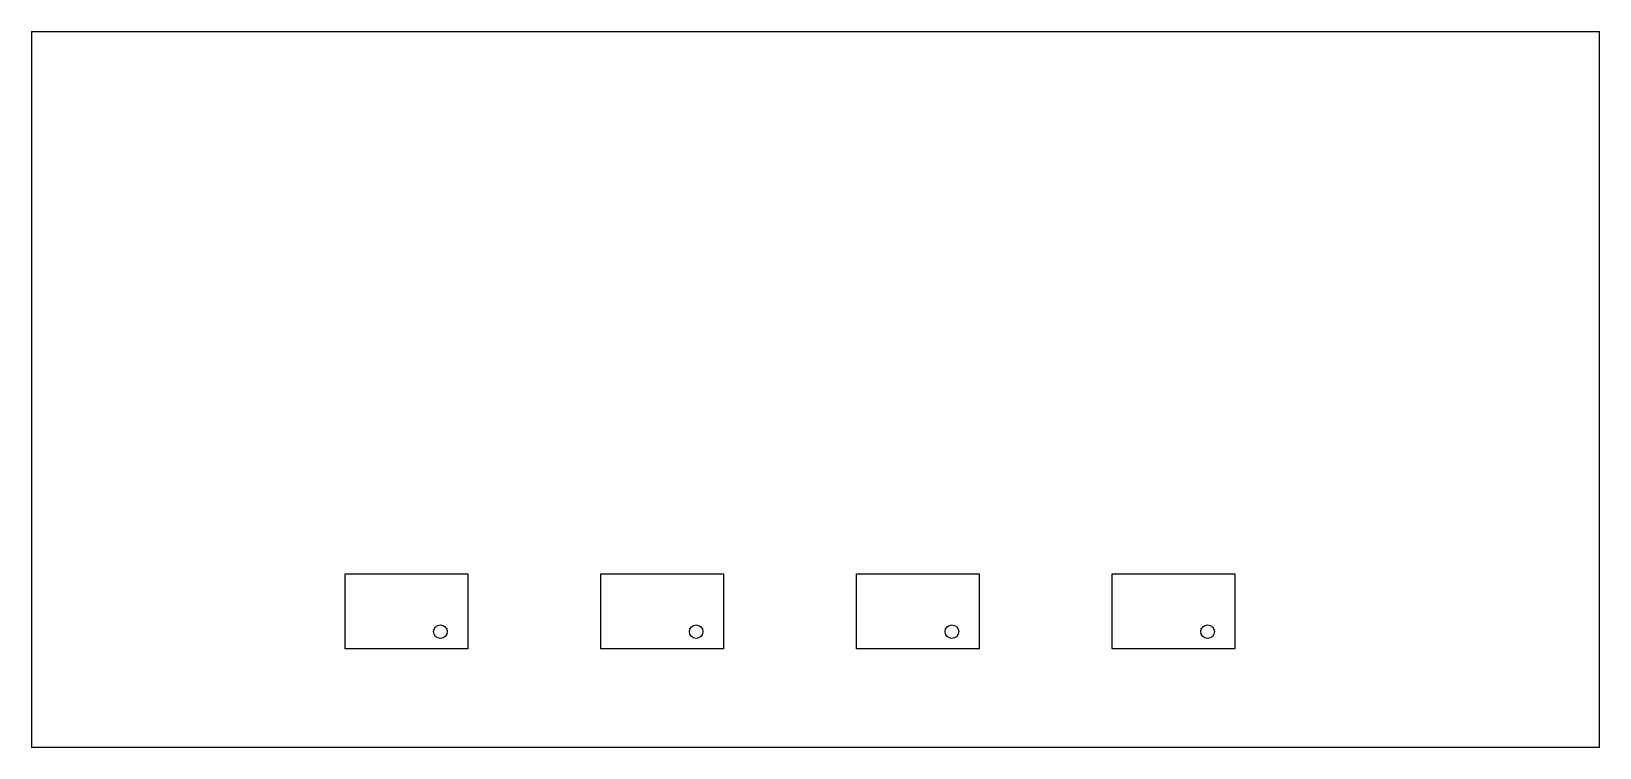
# Model space of a CAD drawing. Extents: x 43500 to 89500, y 31170 to 52170.
import ezdxf

# ---------------------------------------------------------------- set-up
doc = ezdxf.new("R2010")
doc.units = 0
doc.layers.add('BLACK', color=1, linetype='CONTINUOUS')

msp = doc.modelspace()

# ---------------------------------------------------------------- linework, layer by layer
at = {"layer": 'BLACK'}
for p, q in [((43500, 52170), (89500, 52170)), ((43500, 52170), (43500, 31170)), ((89500, 31170), (89500, 52170)), ((52700, 34070), (52700, 36270)), ((52700, 36270), (56300, 36270)), ((56300, 36270), (56300, 34070)), ((60200, 34070), (60200, 36270)), ((60200, 36270), (63800, 36270)), ((63800, 36270), (63800, 34070)), ((67700, 34070), (67700, 36270)), ((67700, 36270), (71300, 36270)), ((71300, 36270), (71300, 34070)), ((75200, 34070), (75200, 36270)), ((75200, 36270), (78800, 36270)), ((78800, 36270), (78800, 34070)), ((56300, 34070), (52700, 34070)), ((63800, 34070), (60200, 34070)), ((71300, 34070), (67700, 34070)), ((78800, 34070), (75200, 34070)), ((89500, 31170), (43500, 31170))]:
    msp.add_line(p, q, dxfattribs=at)
for centre in [(55500, 34570), (63000, 34570), (70500, 34570), (78000, 34570)]:
    msp.add_circle(centre, 200, dxfattribs=at)

doc.saveas('drawing.dxf')
